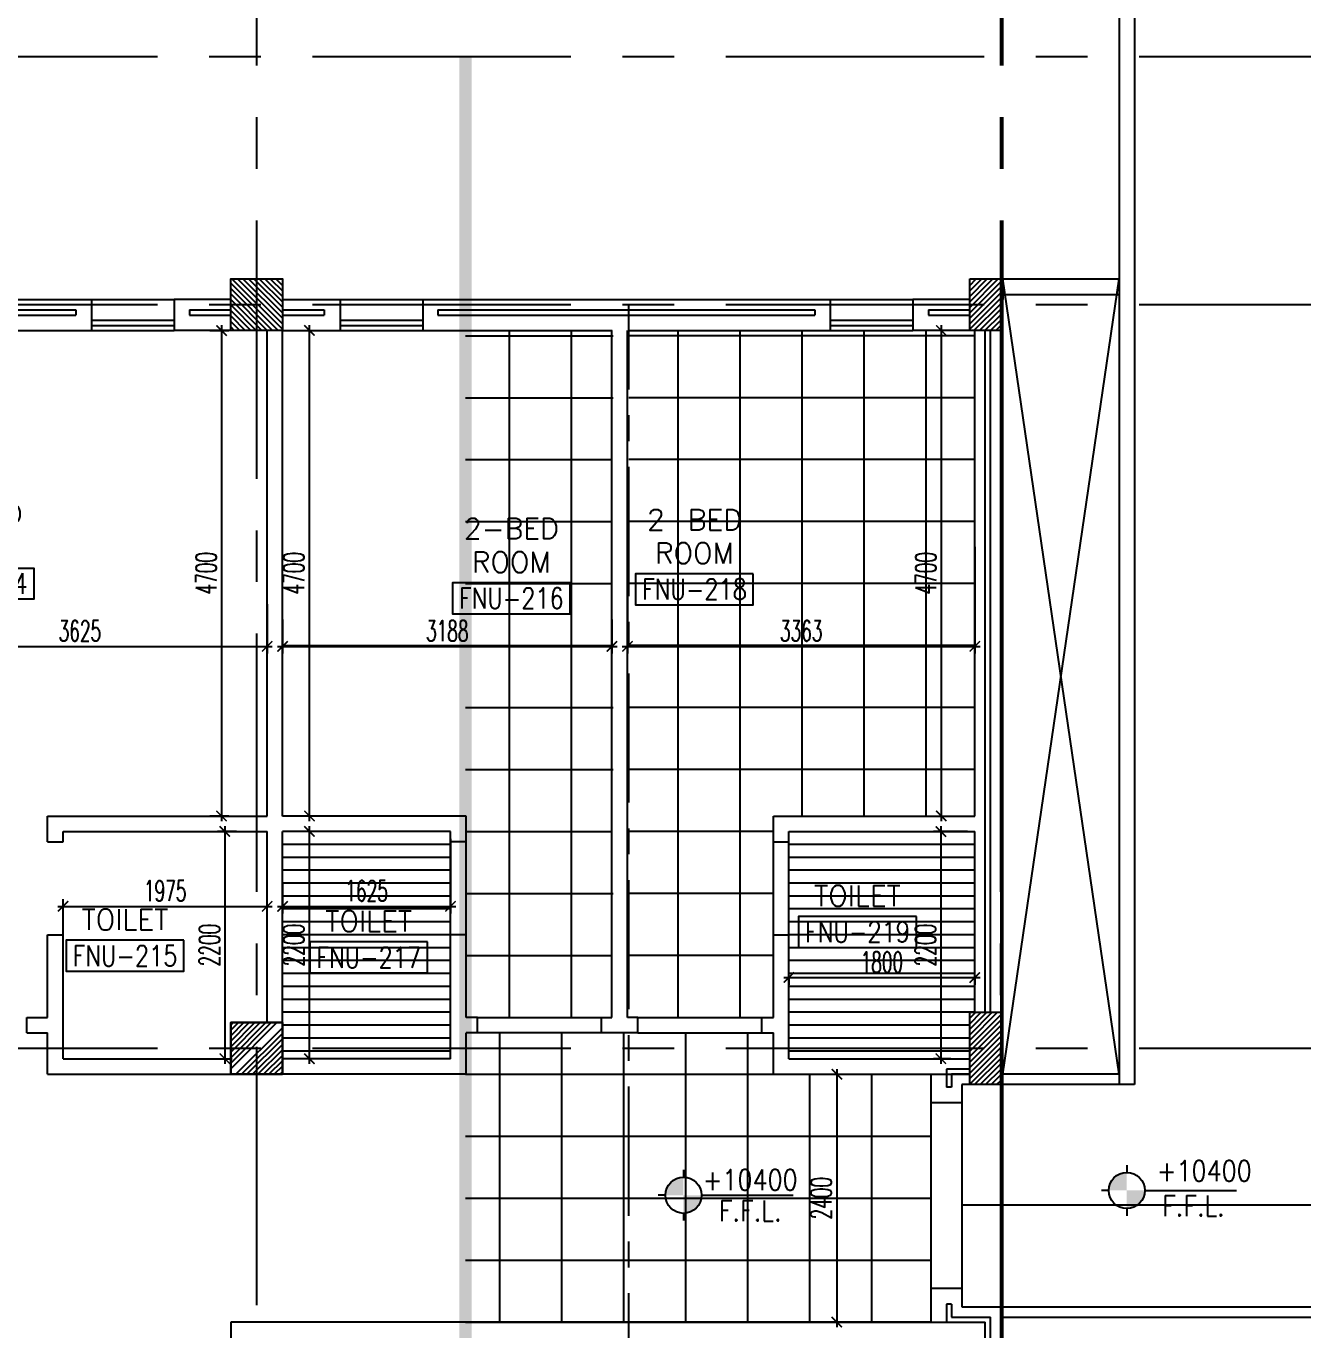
# Model space of a CAD drawing. Extents: x 88852.7 to 88945.7, y 39921.6 to 40001.1.
# Drawn here: x 88883.74 to 88896.1, y 39977.37 to 39990 of the extents above; entities that cross this region are included whole.
import ezdxf
from ezdxf.enums import TextEntityAlignment as Align

# ---------------------------------------------------------------- set-up
doc = ezdxf.new("R2010")
doc.units = 0
doc.header["$MEASUREMENT"] = 0
doc.header["$PDMODE"] = 34
for name, pattern in [('CENTER', [2, 1.25, -0.25, 0.25, -0.25]), ('CENTER2', [1.125, 0.75, -0.125, 0.125, -0.125]), ('CENTERX2', [4, 2.5, -0.5, 0.5, -0.5])]:
    doc.linetypes.add(name, pattern=pattern)
doc.layers.get('0').update_dxf_attribs({"color": 4, "linetype": 'CONTINUOUS'})
doc.layers.get('DEFPOINTS').update_dxf_attribs({"linetype": 'CONTINUOUS'})
for name, color, linetype in [('AX-DIM', 4, 'CONTINUOUS'), ('AXES', 11, 'CENTERX2'), ('AXES1', 11, 'CENTER'), ('CEILING', 4, 'CONTINUOUS'), ('COL', 2, 'CONTINUOUS'), ('DIM', 4, 'CONTINUOUS'), ('EJ', 11, 'CONTINUOUS'), ('ELEV', 2, 'CONTINUOUS'), ('HAT', 11, 'CONTINUOUS'), ('INSUL', 4, 'CONTINUOUS'), ('LEV-PL', 7, 'CONTINUOUS'), ('RM-BOX', 11, 'CONTINUOUS'), ('RM-NAME', 11, 'CONTINUOUS'), ('RM-NO', 11, 'CONTINUOUS'), ('ROOF', 7, 'CONTINUOUS'), ('SHAFT', 4, 'CONTINUOUS'), ('STR', 5, 'CONTINUOUS'), ('WALL', 2, 'CONTINUOUS'), ('WIN', 3, 'CONTINUOUS')]:
    doc.layers.add(name, color=color, linetype=linetype)
doc.styles.add('ROMANS', font='ROMANS.shx', dxfattribs={"width": 0.6})
doc.styles.add('S', font='ROMANS.SHX')
doc.dimstyles.new('DIM-OUT', dxfattribs={"dimscale": 0, "dimtxt": 0.24, "dimasz": 0.08, "dimexe": 0.02, "dimexo": 0.02, "dimgap": 0.05, "dimtad": 1, "dimdec": 0, "dimlfac": 1000, "dimzin": 0, "dimtxsty": 'ROMANS', "dimblk1": 'ARCHTICK', "dimblk2": 'ARCHTICK', "dimsah": 1, "dimcen": 0.01, "dimdle": 0.08, "dimclrd": 4, "dimclre": 4, "dimclrt": 2, "dimazin": 3, "dimtp": 2, "dimtm": 2, "dimtfac": 0.114286, "dimtdec": 0, "dimtix": 1, "dimtmove": 0, "dimatfit": 3, "dimtolj": 1, "dimtzin": 0})
doc.dimstyles.new('STANDARD_IN', dxfattribs={"dimtxt": 0.2, "dimasz": 0.1, "dimexe": 0.07, "dimexo": 0.07, "dimgap": 0.05, "dimtad": 1, "dimdec": 0, "dimlfac": 1000, "dimzin": 0, "dimtxsty": 'ROMANS', "dimblk": 'ARCHTICK', "dimcen": 0.05, "dimdle": 0.05, "dimclrd": 4, "dimclre": 4, "dimclrt": 2, "dimazin": 3, "dimtfac": 1, "dimtdec": 0, "dimtmove": 0, "dimatfit": 3, "dimtolj": 1, "dimtzin": 0})

# ---------------------------------------------------------------- blocks, each defined once
blk = doc.blocks.new('_ARCHTICK')
at = {"color": 0, "linetype": 'BYBLOCK', "const_width": 0.15}
blk.add_lwpolyline([(-0.5, -0.5), (0.5, 0.5)], dxfattribs=at)
blk = doc.blocks.new('*D379')
at = {"layer": 'AX-DIM', "color": 4}
for p, q in [((88860.69, 39999.728), (88935.54, 39999.728)), ((88860.77, 39995.09), (88860.77, 39999.748)), ((88935.46, 39987.57), (88935.46, 39999.748))]:
    blk.add_line(p, q, dxfattribs=at)
at = {"layer": 'DEFPOINTS', "color": 0}
for p in [(88935.46, 39999.728), (88860.77, 39995.07), (88935.46, 39987.55)]:
    blk.add_point(p, dxfattribs=at)
at = {"layer": 'AX-DIM', "color": 4, "xscale": 0.08, "yscale": 0.08, "zscale": 0.08, "rotation": 180}
blk.add_blockref('_ARCHTICK', (88860.77, 39999.728), dxfattribs=at)
at = {"layer": 'AX-DIM', "color": 4, "xscale": 0.08, "yscale": 0.08, "zscale": 0.08}
blk.add_blockref('_ARCHTICK', (88935.46, 39999.728), dxfattribs=at)
at = {"layer": 'AX-DIM', "color": 2, "insert": (88898.115, 39999.898), "char_height": 0.24, "attachment_point": 5, "style": 'ROMANS'}
blk.add_mtext('\\A1;74690', dxfattribs=at)
blk = doc.blocks.new('*D316')
at = {"layer": 'DEFPOINTS', "color": 0, "linetype": 'CONTINUOUS'}
for p in [(88891.12, 39979.85), (88891.12, 39977.45), (88891.584, 39977.45)]:
    blk.add_point(p, dxfattribs=at)
at = {"layer": 'DIM', "color": 4, "linetype": 'CONTINUOUS'}
for p, q in [((88891.584, 39979.9), (88891.584, 39977.4)), ((88891.19, 39979.85), (88891.654, 39979.85)), ((88891.19, 39977.45), (88891.654, 39977.45))]:
    blk.add_line(p, q, dxfattribs=at)
at = {"layer": 'DIM', "color": 4, "linetype": 'CONTINUOUS', "xscale": 0.1, "yscale": 0.1, "zscale": 0.1}
for p, rotation in [((88891.584, 39979.85), 90), ((88891.584, 39977.45), 270)]:
    blk.add_blockref('_ARCHTICK', p, dxfattribs=dict(at, rotation=rotation))
at = {"layer": 'DIM', "color": 2, "linetype": 'CONTINUOUS', "insert": (88891.434, 39978.65), "char_height": 0.2, "attachment_point": 5, "rotation": 90, "style": 'ROMANS'}
blk.add_mtext('\\A1;2400', dxfattribs=at)
blk = doc.blocks.new('*D315')
at = {"layer": 'DEFPOINTS', "color": 0, "linetype": 'CONTINUOUS'}
for p in [(88891.12, 39980.876), (88892.92, 39980.876), (88892.92, 39980.786)]:
    blk.add_point(p, dxfattribs=at)
at = {"layer": 'DIM', "color": 4, "linetype": 'CONTINUOUS'}
for p, q in [((88891.07, 39980.786), (88892.97, 39980.786)), ((88891.12, 39980.806), (88891.12, 39980.716)), ((88892.92, 39980.806), (88892.92, 39980.716))]:
    blk.add_line(p, q, dxfattribs=at)
at = {"layer": 'DIM', "color": 4, "linetype": 'CONTINUOUS', "xscale": 0.1, "yscale": 0.1, "zscale": 0.1, "rotation": 180}
blk.add_blockref('_ARCHTICK', (88891.12, 39980.786), dxfattribs=at)
at = {"layer": 'DIM', "color": 4, "linetype": 'CONTINUOUS', "xscale": 0.1, "yscale": 0.1, "zscale": 0.1}
blk.add_blockref('_ARCHTICK', (88892.92, 39980.786), dxfattribs=at)
at = {"layer": 'DIM', "color": 2, "linetype": 'CONTINUOUS', "insert": (88892.02, 39980.936), "char_height": 0.2, "attachment_point": 5, "style": 'ROMANS'}
blk.add_mtext('\\A1;1800', dxfattribs=at)
blk = doc.blocks.new('*D314')
at = {"layer": 'DEFPOINTS', "color": 0, "linetype": 'CONTINUOUS'}
for p in [(88892.92, 39982.2), (88892.591, 39980), (88892.758, 39980)]:
    blk.add_point(p, dxfattribs=at)
at = {"layer": 'DIM', "color": 4, "linetype": 'CONTINUOUS'}
for p, q in [((88892.85, 39982.2), (88892.521, 39982.2)), ((88892.591, 39982.25), (88892.591, 39979.95)), ((88892.688, 39980), (88892.521, 39980))]:
    blk.add_line(p, q, dxfattribs=at)
at = {"layer": 'DIM', "color": 4, "linetype": 'CONTINUOUS', "xscale": 0.1, "yscale": 0.1, "zscale": 0.1}
for p, rotation in [((88892.591, 39982.2), 90), ((88892.591, 39980), 270)]:
    blk.add_blockref('_ARCHTICK', p, dxfattribs=dict(at, rotation=rotation))
at = {"layer": 'DIM', "color": 2, "linetype": 'CONTINUOUS', "insert": (88892.441, 39981.1), "char_height": 0.2, "attachment_point": 5, "rotation": 90, "style": 'ROMANS'}
blk.add_mtext('\\A1;2200', dxfattribs=at)
blk = doc.blocks.new('*D313')
at = {"layer": 'DEFPOINTS', "color": 0, "linetype": 'CONTINUOUS'}
for p in [(88892.595, 39987.05), (88892.595, 39982.35), (88892.595, 39982.35)]:
    blk.add_point(p, dxfattribs=at)
at = {"layer": 'DIM', "color": 4, "linetype": 'CONTINUOUS'}
blk.add_line((88892.595, 39987.1), (88892.595, 39982.3), dxfattribs=at)
at = {"layer": 'DIM', "color": 4, "linetype": 'CONTINUOUS', "xscale": 0.1, "yscale": 0.1, "zscale": 0.1}
for p, rotation in [((88892.595, 39987.05), 90), ((88892.595, 39982.35), 270)]:
    blk.add_blockref('_ARCHTICK', p, dxfattribs=dict(at, rotation=rotation))
at = {"layer": 'DIM', "color": 2, "linetype": 'CONTINUOUS', "insert": (88892.445, 39984.7), "char_height": 0.2, "attachment_point": 5, "rotation": 90, "style": 'ROMANS'}
blk.add_mtext('\\A1;4700', dxfattribs=at)
blk = doc.blocks.new('*D312')
at = {"layer": 'DEFPOINTS', "color": 0, "linetype": 'CONTINUOUS'}
for p in [(88889.558, 39985.027), (88892.92, 39985.027), (88892.92, 39983.992)]:
    blk.add_point(p, dxfattribs=at)
at = {"layer": 'DIM', "color": 4, "linetype": 'CONTINUOUS'}
for p, q in [((88889.558, 39984.957), (88889.558, 39983.922)), ((88892.92, 39984.957), (88892.92, 39983.922)), ((88889.508, 39983.992), (88892.97, 39983.992))]:
    blk.add_line(p, q, dxfattribs=at)
at = {"layer": 'DIM', "color": 4, "linetype": 'CONTINUOUS', "xscale": 0.1, "yscale": 0.1, "zscale": 0.1, "rotation": 180}
blk.add_blockref('_ARCHTICK', (88889.558, 39983.992), dxfattribs=at)
at = {"layer": 'DIM', "color": 4, "linetype": 'CONTINUOUS', "xscale": 0.1, "yscale": 0.1, "zscale": 0.1}
blk.add_blockref('_ARCHTICK', (88892.92, 39983.992), dxfattribs=at)
at = {"layer": 'DIM', "color": 2, "linetype": 'CONTINUOUS', "insert": (88891.239, 39984.142), "char_height": 0.2, "attachment_point": 5, "style": 'ROMANS'}
blk.add_mtext('\\A1;3363', dxfattribs=at)
blk = doc.blocks.new('*D311')
at = {"layer": 'DEFPOINTS', "color": 0, "linetype": 'CONTINUOUS'}
for p in [(88886.22, 39984.323), (88889.408, 39984.323), (88889.408, 39983.992)]:
    blk.add_point(p, dxfattribs=at)
at = {"layer": 'DIM', "color": 4, "linetype": 'CONTINUOUS'}
for p, q in [((88886.22, 39984.253), (88886.22, 39983.922)), ((88889.408, 39984.253), (88889.408, 39983.922)), ((88886.17, 39983.992), (88889.458, 39983.992))]:
    blk.add_line(p, q, dxfattribs=at)
at = {"layer": 'DIM', "color": 4, "linetype": 'CONTINUOUS', "xscale": 0.1, "yscale": 0.1, "zscale": 0.1, "rotation": 180}
blk.add_blockref('_ARCHTICK', (88886.22, 39983.992), dxfattribs=at)
at = {"layer": 'DIM', "color": 4, "linetype": 'CONTINUOUS', "xscale": 0.1, "yscale": 0.1, "zscale": 0.1}
blk.add_blockref('_ARCHTICK', (88889.408, 39983.992), dxfattribs=at)
at = {"layer": 'DIM', "color": 2, "linetype": 'CONTINUOUS', "insert": (88887.814, 39984.142), "char_height": 0.2, "attachment_point": 5, "style": 'ROMANS'}
blk.add_mtext('\\A1;3188', dxfattribs=at)
blk = doc.blocks.new('*D310')
at = {"layer": 'DEFPOINTS', "color": 0, "linetype": 'CONTINUOUS'}
for p in [(88882.445, 39984.472), (88886.07, 39984.472), (88886.07, 39983.992)]:
    blk.add_point(p, dxfattribs=at)
at = {"layer": 'DIM', "color": 4, "linetype": 'CONTINUOUS'}
for p, q in [((88882.445, 39984.402), (88882.445, 39983.922)), ((88886.07, 39984.402), (88886.07, 39983.922)), ((88882.395, 39983.992), (88886.12, 39983.992))]:
    blk.add_line(p, q, dxfattribs=at)
at = {"layer": 'DIM', "color": 4, "linetype": 'CONTINUOUS', "xscale": 0.1, "yscale": 0.1, "zscale": 0.1, "rotation": 180}
blk.add_blockref('_ARCHTICK', (88882.445, 39983.992), dxfattribs=at)
at = {"layer": 'DIM', "color": 4, "linetype": 'CONTINUOUS', "xscale": 0.1, "yscale": 0.1, "zscale": 0.1}
blk.add_blockref('_ARCHTICK', (88886.07, 39983.992), dxfattribs=at)
at = {"layer": 'DIM', "color": 2, "linetype": 'CONTINUOUS', "insert": (88884.258, 39984.142), "char_height": 0.2, "attachment_point": 5, "style": 'ROMANS'}
blk.add_mtext('\\A1;3625', dxfattribs=at)
blk = doc.blocks.new('*D309')
at = {"layer": 'DEFPOINTS', "color": 0, "linetype": 'CONTINUOUS'}
for p in [(88886.348, 39987.05), (88886.48, 39987.05), (88886.348, 39982.35)]:
    blk.add_point(p, dxfattribs=at)
at = {"layer": 'DIM', "color": 4, "linetype": 'CONTINUOUS'}
for p, q in [((88886.48, 39982.3), (88886.48, 39987.1)), ((88886.418, 39987.05), (88886.55, 39987.05)), ((88886.418, 39982.35), (88886.55, 39982.35))]:
    blk.add_line(p, q, dxfattribs=at)
at = {"layer": 'DIM', "color": 4, "linetype": 'CONTINUOUS', "xscale": 0.1, "yscale": 0.1, "zscale": 0.1}
for p, rotation in [((88886.48, 39987.05), 90), ((88886.48, 39982.35), 270)]:
    blk.add_blockref('_ARCHTICK', p, dxfattribs=dict(at, rotation=rotation))
at = {"layer": 'DIM', "color": 2, "linetype": 'CONTINUOUS', "insert": (88886.33, 39984.7), "char_height": 0.2, "attachment_point": 5, "rotation": 90, "style": 'ROMANS'}
blk.add_mtext('\\A1;4700', dxfattribs=at)
blk = doc.blocks.new('*D308')
at = {"layer": 'DEFPOINTS', "color": 0, "linetype": 'CONTINUOUS'}
for p in [(88886.48, 39982.2), (88886.5, 39982.2), (88886.5, 39980)]:
    blk.add_point(p, dxfattribs=at)
at = {"layer": 'DIM', "color": 4, "linetype": 'CONTINUOUS'}
for p, q in [((88886.43, 39982.2), (88886.41, 39982.2)), ((88886.48, 39979.95), (88886.48, 39982.25)), ((88886.43, 39980), (88886.41, 39980))]:
    blk.add_line(p, q, dxfattribs=at)
at = {"layer": 'DIM', "color": 4, "linetype": 'CONTINUOUS', "xscale": 0.1, "yscale": 0.1, "zscale": 0.1}
for p, rotation in [((88886.48, 39982.2), 90), ((88886.48, 39980), 270)]:
    blk.add_blockref('_ARCHTICK', p, dxfattribs=dict(at, rotation=rotation))
at = {"layer": 'DIM', "color": 2, "linetype": 'CONTINUOUS', "insert": (88886.33, 39981.1), "char_height": 0.2, "attachment_point": 5, "rotation": 90, "style": 'ROMANS'}
blk.add_mtext('\\A1;2200', dxfattribs=at)
blk = doc.blocks.new('*D307')
at = {"layer": 'DEFPOINTS', "color": 0, "linetype": 'CONTINUOUS'}
for p in [(88887.845, 39982.2), (88886.22, 39981.774), (88887.845, 39981.475)]:
    blk.add_point(p, dxfattribs=at)
at = {"layer": 'DIM', "color": 4, "linetype": 'CONTINUOUS'}
for p, q in [((88887.845, 39982.13), (88887.845, 39981.405)), ((88886.22, 39981.704), (88886.22, 39981.405)), ((88886.17, 39981.475), (88887.895, 39981.475))]:
    blk.add_line(p, q, dxfattribs=at)
at = {"layer": 'DIM', "color": 4, "linetype": 'CONTINUOUS', "xscale": 0.1, "yscale": 0.1, "zscale": 0.1, "rotation": 180}
blk.add_blockref('_ARCHTICK', (88886.22, 39981.475), dxfattribs=at)
at = {"layer": 'DIM', "color": 4, "linetype": 'CONTINUOUS', "xscale": 0.1, "yscale": 0.1, "zscale": 0.1}
blk.add_blockref('_ARCHTICK', (88887.845, 39981.475), dxfattribs=at)
at = {"layer": 'DIM', "color": 2, "linetype": 'CONTINUOUS', "insert": (88887.033, 39981.625), "char_height": 0.2, "attachment_point": 5, "style": 'ROMANS'}
blk.add_mtext('\\A1;1625', dxfattribs=at)
blk = doc.blocks.new('*D306')
at = {"layer": 'DEFPOINTS', "color": 0, "linetype": 'CONTINUOUS'}
for p in [(88886.07, 39981.475), (88884.095, 39981.004), (88886.07, 39981.004)]:
    blk.add_point(p, dxfattribs=at)
at = {"layer": 'DIM', "color": 4, "linetype": 'CONTINUOUS'}
for p, q in [((88884.095, 39981.074), (88884.095, 39981.545)), ((88886.07, 39981.074), (88886.07, 39981.545)), ((88884.045, 39981.475), (88886.12, 39981.475))]:
    blk.add_line(p, q, dxfattribs=at)
at = {"layer": 'DIM', "color": 4, "linetype": 'CONTINUOUS', "xscale": 0.1, "yscale": 0.1, "zscale": 0.1, "rotation": 180}
blk.add_blockref('_ARCHTICK', (88884.095, 39981.475), dxfattribs=at)
at = {"layer": 'DIM', "color": 4, "linetype": 'CONTINUOUS', "xscale": 0.1, "yscale": 0.1, "zscale": 0.1}
blk.add_blockref('_ARCHTICK', (88886.07, 39981.475), dxfattribs=at)
at = {"layer": 'DIM', "color": 2, "linetype": 'CONTINUOUS', "insert": (88885.083, 39981.625), "char_height": 0.2, "attachment_point": 5, "style": 'ROMANS'}
blk.add_mtext('\\A1;1975', dxfattribs=at)
blk = doc.blocks.new('*D305')
at = {"layer": 'DEFPOINTS', "color": 0, "linetype": 'CONTINUOUS'}
for p in [(88885.843, 39982.2), (88885.608, 39980), (88885.661, 39980)]:
    blk.add_point(p, dxfattribs=at)
at = {"layer": 'DIM', "color": 4, "linetype": 'CONTINUOUS'}
for p, q in [((88885.773, 39982.2), (88885.591, 39982.2)), ((88885.661, 39982.25), (88885.661, 39979.95)), ((88885.678, 39980), (88885.731, 39980))]:
    blk.add_line(p, q, dxfattribs=at)
at = {"layer": 'DIM', "color": 4, "linetype": 'CONTINUOUS', "xscale": 0.1, "yscale": 0.1, "zscale": 0.1}
for p, rotation in [((88885.661, 39982.2), 90), ((88885.661, 39980), 270)]:
    blk.add_blockref('_ARCHTICK', p, dxfattribs=dict(at, rotation=rotation))
at = {"layer": 'DIM', "color": 2, "linetype": 'CONTINUOUS', "insert": (88885.511, 39981.1), "char_height": 0.2, "attachment_point": 5, "rotation": 90, "style": 'ROMANS'}
blk.add_mtext('\\A1;2200', dxfattribs=at)
blk = doc.blocks.new('*D304')
at = {"layer": 'DEFPOINTS', "color": 0, "linetype": 'CONTINUOUS'}
for p in [(88885.445, 39987.05), (88885.445, 39982.35), (88885.629, 39982.35)]:
    blk.add_point(p, dxfattribs=at)
at = {"layer": 'DIM', "color": 4, "linetype": 'CONTINUOUS'}
for p, q in [((88885.629, 39987.1), (88885.629, 39982.3)), ((88885.515, 39987.05), (88885.699, 39987.05)), ((88885.515, 39982.35), (88885.699, 39982.35))]:
    blk.add_line(p, q, dxfattribs=at)
at = {"layer": 'DIM', "color": 4, "linetype": 'CONTINUOUS', "xscale": 0.1, "yscale": 0.1, "zscale": 0.1}
for p, rotation in [((88885.629, 39987.05), 90), ((88885.629, 39982.35), 270)]:
    blk.add_blockref('_ARCHTICK', p, dxfattribs=dict(at, rotation=rotation))
at = {"layer": 'DIM', "color": 2, "linetype": 'CONTINUOUS', "insert": (88885.479, 39984.7), "char_height": 0.2, "attachment_point": 5, "rotation": 90, "style": 'ROMANS'}
blk.add_mtext('\\A1;4700', dxfattribs=at)
blk = doc.blocks.new('C-300')
at = {"layer": 'HAT', "linetype": 'BYBLOCK', "ltscale": 0.3}
h = blk.add_hatch(dxfattribs=at)
h.set_pattern_fill('ANSI31', color=8, scale=300, style=0)
h.set_pattern_definition([(45, (-258496.182, -82361.005), (-26.5165043, 26.5165043), [])])
h.paths.add_polyline_path([(300, 500), (0, 500), (0, 250), (300, 250)])
h.paths.add_polyline_path([(300, 250), (0, 250), (0, 0), (300, 0)])
at = {"layer": 'COL'}
blk.add_lwpolyline([(0, 500), (300, 500), (300, 0), (0, 0)], close=True, dxfattribs=at)
blk = doc.blocks.new('LEV1')
at = {"layer": 'LEV-PL'}
for p, q in [((0, 245), (0, 175)), ((-175, 0), (-245, 0)), ((175, 0), (1061, 0)), ((0, -175), (0, -245))]:
    blk.add_line(p, q, dxfattribs=at)
at = {"layer": 'LEV-PL', "const_width": 175}
for points in [[(-88, 0, -0.414214), (0, 88, -1)], [(88, 0, -0.414214), (0, -88, -1)]]:
    blk.add_lwpolyline(points, format="xyb", dxfattribs=at)
at = {"layer": 'LEV-PL'}
blk.add_circle((0, 0), 175, dxfattribs=at)
at = {"layer": 'LEV-PL', "color": 4, "style": 'S', "width": 0.85}
for tag, p in [('+0000', (646, 50)), ('F.F.L.', (646, -250))]:
    blk.add_attdef(tag, text='', height=200, dxfattribs=at).set_placement(p, align=Align.CENTER)
blk = doc.blocks.new('C11')
at = {"layer": 'HAT'}
h = blk.add_hatch(dxfattribs=at)
h.set_pattern_fill('ANSI31', color=256, scale=300, style=0)
h.set_pattern_definition([(45, (-248556.182, -75061.005), (-26.5165043, 26.5165043), [])])
h.paths.add_polyline_path([(300, 700), (0, 700), (0, 350), (300, 350)])
h.paths.add_polyline_path([(300, 350), (0, 350), (0, 0), (300, 0)])
at = {"layer": 'COL'}
blk.add_lwpolyline([(300, 700), (300, 0), (0, 0), (0, 700)], close=True, dxfattribs=at)
blk = doc.blocks.new('RM1')
at = {"layer": 'RM-BOX'}
blk.add_lwpolyline([(570, -200), (-570, -200), (-570, -500), (570, -500)], close=True, dxfattribs=at)
at = {"layer": 'RM-NAME', "style": 'ROMANS'}
blk.add_attdef('ROOMNAME1', text='', height=200, dxfattribs=at).set_placement((0, 324), align=Align.MIDDLE)
blk = doc.blocks.new('*X77')
at = {"color": 0}
for p, q in [((203889, 118293), (204345, 118750)), ((203889, 118346), (204292, 118750)), ((203889, 118399), (204239, 118750)), ((203889, 118452), (204186, 118750)), ((203889, 118505), (204133, 118750)), ((203889, 118558), (204080, 118750)), ((203889, 118611), (204027, 118750)), ((203889, 118665), (203974, 118750)), ((203889, 118718), (203921, 118750)), ((203898, 118250), (204389, 118740)), ((203951, 118250), (204389, 118687)), ((204004, 118250), (204389, 118634)), ((204057, 118250), (204389, 118581)), ((204110, 118250), (204389, 118528)), ((204163, 118250), (204389, 118475)), ((204216, 118250), (204389, 118422)), ((204269, 118250), (204389, 118369)), ((204322, 118250), (204389, 118316)), ((204375, 118250), (204389, 118263))]:
    blk.add_line(p, q, dxfattribs=at)
blk = doc.blocks.new('COL50')
at = {"layer": 'COL'}
blk.add_lwpolyline([(-250, 250), (-250, -250), (250, -250), (250, 250)], close=True, dxfattribs=at)
blk = doc.blocks.new('*X27')
at = {"color": 0}
for p, q in [((203889, 169947), (204331, 170390)), ((203889, 170000), (204278, 170390)), ((203889, 170053), (204225, 170390)), ((203889, 170107), (204172, 170390)), ((203889, 170160), (204119, 170390)), ((203889, 170213), (204066, 170390)), ((203889, 170266), (204013, 170390)), ((203889, 170319), (203960, 170390)), ((203889, 170372), (203907, 170390)), ((203937, 169890), (204389, 170341)), ((203990, 169890), (204389, 170288)), ((204043, 169890), (204389, 170235)), ((204096, 169890), (204389, 170182)), ((204149, 169890), (204389, 170129)), ((204202, 169890), (204389, 170076)), ((204255, 169890), (204389, 170023)), ((204308, 169890), (204389, 169970)), ((204361, 169890), (204389, 169917))]:
    blk.add_line(p, q, dxfattribs=at)
blk = doc.blocks.new('*D411')
at = {"layer": 'DEFPOINTS', "color": 0, "linetype": 'CONTINUOUS'}
for p in [(88889.558, 39985.027), (88892.92, 39985.027), (88892.92, 39983.992)]:
    blk.add_point(p, dxfattribs=at)
at = {"layer": 'DIM', "color": 4, "linetype": 'CONTINUOUS'}
for p, q in [((88889.558, 39984.957), (88889.558, 39983.922)), ((88892.92, 39984.957), (88892.92, 39983.922)), ((88889.508, 39983.992), (88892.97, 39983.992))]:
    blk.add_line(p, q, dxfattribs=at)
at = {"layer": 'DIM', "color": 4, "linetype": 'CONTINUOUS', "xscale": 0.1, "yscale": 0.1, "zscale": 0.1, "rotation": 180}
blk.add_blockref('_ARCHTICK', (88889.558, 39983.992), dxfattribs=at)
at = {"layer": 'DIM', "color": 4, "linetype": 'CONTINUOUS', "xscale": 0.1, "yscale": 0.1, "zscale": 0.1}
blk.add_blockref('_ARCHTICK', (88892.92, 39983.992), dxfattribs=at)
at = {"layer": 'DIM', "color": 2, "linetype": 'CONTINUOUS', "insert": (88891.239, 39984.142), "char_height": 0.2, "attachment_point": 5, "style": 'ROMANS'}
blk.add_mtext('\\A1;3363', dxfattribs=at)

msp = doc.modelspace()

# ---------------------------------------------------------------- linework, layer by layer
at = {"linetype": 'CONTINUOUS'}
msp.add_line((88892.7953, 39978.5871), (88903.1853, 39978.587), dxfattribs=at)
at = {"layer": 'AXES'}
for p, q in [((88885.9703, 39921.6153), (88885.9703, 40000.4279)), ((88893.1703, 39921.6153), (88893.1703, 40000.0779)), ((88893.1903, 39921.6153), (88893.1903, 40000.0779)), ((88945.0103, 39989.6996), (88876.9703, 39989.6996)), ((88945.0103, 39987.2996), (88876.9703, 39987.2996)), ((88945.0103, 39980.0996), (88876.9703, 39980.0996))]:
    msp.add_line(p, q, dxfattribs=at)
at = {"layer": 'AXES1'}
msp.add_line((88889.5703, 39928.4796), (88889.5703, 39987.2996), dxfattribs=at)
at = {"layer": 'CEILING', "linetype": 'BYBLOCK', "ltscale": 0.3}
for p, q in [((88887.9892, 39986.9996), (88889.4203, 39986.9996)), ((88888.414, 39987.0496), (88888.414, 39980.3996)), ((88889.014, 39987.0496), (88889.014, 39980.3996)), ((88892.9203, 39986.9996), (88889.5703, 39986.9996)), ((88887.9892, 39986.3996), (88889.4203, 39986.3996)), ((88892.9203, 39986.3996), (88889.5703, 39986.3996)), ((88887.9892, 39985.7996), (88889.4078, 39985.7996)), ((88892.9203, 39985.7996), (88889.5703, 39985.7996)), ((88887.9892, 39985.1996), (88889.4078, 39985.1996)), ((88892.9203, 39985.1996), (88889.5703, 39985.1996)), ((88887.9892, 39984.5996), (88889.4078, 39984.5996)), ((88892.9203, 39984.5996), (88889.5703, 39984.5996)), ((88886.2203, 39983.9996), (88889.4203, 39983.9996)), ((88892.9203, 39983.9996), (88889.5703, 39983.9996)), ((88887.9892, 39983.3996), (88889.4203, 39983.3996)), ((88892.9203, 39983.3996), (88889.5703, 39983.3996)), ((88887.9892, 39982.7996), (88889.4203, 39982.7996)), ((88892.9203, 39982.7996), (88889.5703, 39982.7996)), ((88887.9953, 39982.1996), (88889.4078, 39982.1996)), ((88890.9703, 39982.1996), (88889.5703, 39982.1996)), ((88887.8453, 39982.0746), (88886.2203, 39982.0746)), ((88892.9203, 39982.0746), (88891.1203, 39982.0746)), ((88887.8453, 39981.9496), (88886.2203, 39981.9496)), ((88892.9203, 39981.9496), (88891.1203, 39981.9496)), ((88887.8453, 39981.8246), (88886.2203, 39981.8246)), ((88892.9203, 39981.8246), (88891.1203, 39981.8246)), ((88887.8453, 39981.6996), (88886.2203, 39981.6996)), ((88892.9203, 39981.6996), (88891.1203, 39981.6996)), ((88887.8453, 39981.5746), (88886.2203, 39981.5746)), ((88887.9953, 39981.5996), (88889.4203, 39981.5996)), ((88890.9703, 39981.5996), (88889.5703, 39981.5996)), ((88892.9203, 39981.5746), (88891.1203, 39981.5746)), ((88887.8453, 39981.4496), (88886.2203, 39981.4496)), ((88892.9203, 39981.4496), (88891.1203, 39981.4496)), ((88887.8453, 39981.3246), (88886.2203, 39981.3246)), ((88892.9203, 39981.3246), (88891.1203, 39981.3246)), ((88887.8453, 39981.1996), (88886.2203, 39981.1996)), ((88892.9203, 39981.1996), (88891.1203, 39981.1996)), ((88887.8453, 39981.0746), (88886.2203, 39981.0746)), ((88887.9953, 39980.9996), (88889.4078, 39980.9996)), ((88890.9703, 39980.9996), (88889.5703, 39980.9996)), ((88892.9203, 39981.0746), (88891.1203, 39981.0746)), ((88887.8453, 39980.9496), (88886.2203, 39980.9496)), ((88892.9203, 39980.9496), (88891.1203, 39980.9496)), ((88887.8453, 39980.8246), (88886.2203, 39980.8246)), ((88892.9203, 39980.8246), (88891.1203, 39980.8246)), ((88887.8453, 39980.6996), (88886.2203, 39980.6996)), ((88892.9203, 39980.6996), (88891.1203, 39980.6996)), ((88887.8453, 39980.5746), (88886.2203, 39980.5746)), ((88892.9203, 39980.5746), (88891.1203, 39980.5746)), ((88887.8453, 39980.4496), (88886.2203, 39980.4496)), ((88892.9203, 39980.4496), (88891.1203, 39980.4496)), ((88887.8453, 39980.3246), (88886.2203, 39980.3246)), ((88892.8703, 39980.3246), (88891.1203, 39980.3246)), ((88887.8453, 39980.1996), (88886.2203, 39980.1996)), ((88892.8703, 39980.1996), (88891.1203, 39980.1996)), ((88887.8453, 39980.0746), (88886.2203, 39980.0746)), ((88892.8703, 39980.0746), (88891.1203, 39980.0746)), ((88887.9892, 39979.8496), (88892.8703, 39979.8496)), ((88887.9892, 39979.2496), (88892.4953, 39979.2496)), ((88887.9892, 39978.6496), (88892.4953, 39978.6496)), ((88887.9892, 39978.0496), (88892.4953, 39978.0496)), ((88887.9892, 39977.4496), (88892.9203, 39977.4496))]:
    msp.add_line(p, q, dxfattribs=at)
at = {"layer": 'CEILING', "linetype": 'CONTINUOUS'}
for p, q in [((88890.0453, 39987.0496), (88890.0453, 39980.3996)), ((88890.6453, 39987.0496), (88890.6453, 39980.3996)), ((88891.2453, 39987.0496), (88891.2453, 39982.3496)), ((88891.8453, 39987.0496), (88891.8453, 39982.3496)), ((88892.4453, 39987.0496), (88892.4453, 39982.3496)), ((88888.3203, 39980.2496), (88888.3203, 39977.4496)), ((88888.9203, 39980.2496), (88888.9203, 39977.4496)), ((88889.5203, 39980.2496), (88889.5203, 39977.4496)), ((88890.1203, 39980.2496), (88890.1203, 39977.4496)), ((88890.7203, 39980.2496), (88890.7203, 39977.4496)), ((88891.3203, 39979.8496), (88891.3203, 39977.4496)), ((88891.9203, 39979.8496), (88891.9203, 39977.4496))]:
    msp.add_line(p, q, dxfattribs=at)
at = {"layer": 'COL'}
msp.add_lwpolyline([(88885.7203, 39987.0496), (88885.7203, 39987.5496), (88886.2203, 39987.5496), (88886.2203, 39987.0496)], close=True, dxfattribs=at)
at = {"layer": 'EJ'}
for p, q in [((88893.1703, 39977.5996), (88893.1703, 39979.7496)), ((88893.1903, 39977.5996), (88893.1903, 39979.7496))]:
    msp.add_line(p, q, dxfattribs=at)
at = {"layer": 'ELEV', "linetype": 'CENTER2', "const_width": 0.12}
msp.add_lwpolyline([(88887.9892, 39926.1604), (88887.9892, 39989.6996)], dxfattribs=at)
at = {"layer": 'INSUL'}
for p, q in [((88880.5236, 39987.2496), (88884.2203, 39987.2496)), ((88880.5236, 39987.1996), (88884.2203, 39987.1996)), ((88884.2203, 39987.2496), (88884.2203, 39987.1996)), ((88885.3203, 39987.2496), (88885.7203, 39987.2496)), ((88885.3203, 39987.2496), (88885.3203, 39987.1996)), ((88885.3203, 39987.1996), (88885.7203, 39987.1996)), ((88886.2203, 39987.2496), (88886.6236, 39987.2496)), ((88886.2203, 39987.1996), (88886.6236, 39987.1996)), ((88886.6236, 39987.2496), (88886.6236, 39987.1996)), ((88887.7236, 39987.2496), (88887.7236, 39987.1996)), ((88887.7236, 39987.2496), (88891.3703, 39987.2496)), ((88887.7236, 39987.1996), (88891.3703, 39987.1996)), ((88891.3703, 39987.2496), (88891.3703, 39987.1996)), ((88892.4703, 39987.2496), (88892.4703, 39987.1996)), ((88892.4703, 39987.2496), (88892.8703, 39987.2496)), ((88892.4703, 39987.1996), (88892.8703, 39987.1996)), ((88893.0203, 39980.4496), (88893.0203, 39987.0496)), ((88893.0703, 39980.4496), (88893.0703, 39987.0496)), ((88892.8703, 39979.8996), (88892.6453, 39979.8996)), ((88892.6453, 39979.8996), (88892.6453, 39979.7246)), ((88892.8703, 39979.8496), (88892.6953, 39979.8496)), ((88892.6953, 39979.8496), (88892.6953, 39979.7246)), ((88892.6953, 39979.7246), (88892.6453, 39979.7246)), ((88892.6453, 39977.6246), (88892.6453, 39977.4496)), ((88892.6953, 39977.6246), (88892.6453, 39977.6246)), ((88892.6953, 39977.6246), (88892.6953, 39977.4996)), ((88892.6953, 39977.4996), (88893.0703, 39977.4996)), ((88893.0703, 39975.0496), (88893.0703, 39977.4996)), ((88892.6453, 39977.4496), (88893.0203, 39977.4496)), ((88893.0203, 39975.0496), (88893.0203, 39977.4496))]:
    msp.add_line(p, q, dxfattribs=at)
at = {"layer": 'ROOF'}
for p, q in [((88894.3153, 39994.4246), (88894.3153, 39979.7496)), ((88894.4653, 39994.4246), (88894.4653, 39979.7496)), ((88893.1903, 39987.5496), (88894.3153, 39987.5496)), ((88893.1903, 39987.5496), (88893.1903, 39987.3496)), ((88893.1894, 39987.3996), (88894.3153, 39987.3996)), ((88894.3153, 39979.8496), (88893.1703, 39979.8496)), ((88894.4653, 39979.7496), (88893.1703, 39979.7496)), ((88893.1903, 39977.5996), (88902.8103, 39977.5996)), ((88893.1903, 39966.0496), (88893.1903, 39977.5996)), ((88893.1903, 39977.4996), (88902.8103, 39977.4996))]:
    msp.add_line(p, q, dxfattribs=at)
at = {"layer": 'ROOF', "color": 9}
msp.add_line((88893.1903, 39979.7496), (88893.1903, 39987.3496), dxfattribs=at)
at = {"layer": 'SHAFT'}
for p, q in [((88893.1903, 39979.8496), (88894.3153, 39987.5496)), ((88894.3153, 39979.8496), (88893.1904, 39987.5496))]:
    msp.add_line(p, q, dxfattribs=at)
at = {"layer": 'STR'}
for p, q in [((88893.1903, 39979.7496), (88893.1903, 39979.8496)), ((88893.1903, 39977.4996), (88893.1903, 39977.5996))]:
    msp.add_line(p, q, dxfattribs=at)
at = {"layer": 'WALL'}
for p, q in [((88880.3736, 39987.3496), (88884.3703, 39987.3496)), ((88884.3703, 39987.3496), (88884.3703, 39987.0496)), ((88885.7203, 39987.3496), (88885.1703, 39987.3496)), ((88885.1703, 39987.3496), (88885.1703, 39987.0496)), ((88886.2203, 39987.3496), (88886.7769, 39987.3496)), ((88886.7769, 39987.3496), (88886.7769, 39987.0496)), ((88887.5769, 39987.3496), (88887.5769, 39987.0496)), ((88887.5769, 39987.3496), (88891.5203, 39987.3496)), ((88891.5203, 39987.3496), (88891.5203, 39987.0496)), ((88892.8703, 39987.3496), (88892.3203, 39987.3496)), ((88892.3203, 39987.3496), (88892.3203, 39987.0496)), ((88882.4486, 39987.0496), (88884.3703, 39987.0496)), ((88885.7203, 39987.0496), (88885.1703, 39987.0496)), ((88886.0703, 39982.3496), (88886.0703, 39987.0496)), ((88886.2203, 39987.0496), (88886.7769, 39987.0496)), ((88886.2203, 39982.3496), (88886.2203, 39987.0496)), ((88887.5769, 39987.0496), (88889.4111, 39987.0496)), ((88889.4078, 39980.3996), (88889.4078, 39987.0496)), ((88889.5578, 39980.3996), (88889.5578, 39987.0496)), ((88889.5611, 39987.0496), (88891.5203, 39987.0496)), ((88892.8703, 39987.0496), (88892.3203, 39987.0496)), ((88892.9203, 39982.3496), (88892.9203, 39987.0496)), ((88893.1703, 39981.6996), (88893.1703, 39987.0496)), ((88893.1703, 39987.0496), (88893.1703, 39980.4496)), ((88883.9453, 39982.0996), (88883.9453, 39982.3496)), ((88887.9953, 39982.0996), (88887.9953, 39982.3496)), ((88890.9703, 39982.0996), (88890.9703, 39982.3496)), ((88890.9703, 39982.3496), (88892.9203, 39982.3496)), ((88884.0953, 39982.0996), (88884.0953, 39982.1996)), ((88886.0703, 39980.3496), (88886.0703, 39982.1996)), ((88886.2203, 39980.3496), (88886.2203, 39982.1996)), ((88887.8453, 39982.0996), (88887.8453, 39982.1996)), ((88891.1203, 39982.0996), (88891.1203, 39982.1996)), ((88891.1203, 39982.0996), (88891.1203, 39982.1996)), ((88891.1203, 39982.1996), (88892.9203, 39982.1996)), ((88891.9703, 39982.1996), (88892.9203, 39982.1996)), ((88892.9203, 39980.4496), (88892.9203, 39982.1996)), ((88887.8453, 39979.9996), (88887.8453, 39982.0996)), ((88887.9953, 39980.3996), (88887.9953, 39982.0996)), ((88890.9703, 39980.3996), (88890.9703, 39982.0996)), ((88890.9703, 39982.0996), (88891.1203, 39982.0996)), ((88891.1203, 39979.9996), (88891.1203, 39982.0996)), ((88883.9453, 39980.3996), (88883.9453, 39981.1996)), ((88884.0953, 39979.9996), (88884.0953, 39981.1996)), ((88890.9703, 39981.1996), (88891.1203, 39981.1996)), ((88883.7453, 39980.2496), (88883.7453, 39980.3996)), ((88883.7453, 39980.3996), (88883.9453, 39980.3996)), ((88888.1073, 39980.3996), (88887.9953, 39980.3996)), ((88888.1073, 39980.2496), (88888.1073, 39980.3996)), ((88889.3073, 39980.2496), (88889.3073, 39980.3996)), ((88889.6583, 39980.3996), (88890.9703, 39980.3996)), ((88889.6583, 39980.2496), (88889.6583, 39980.3996)), ((88890.8583, 39980.2496), (88890.8583, 39980.3996)), ((88883.7453, 39980.2496), (88883.9453, 39980.2496)), ((88883.9453, 39979.8496), (88883.9453, 39980.2496)), ((88888.1073, 39980.2496), (88887.9953, 39980.2496)), ((88887.9953, 39979.8496), (88887.9953, 39980.2496)), ((88889.6583, 39980.2496), (88890.9703, 39980.2496)), ((88890.9703, 39979.8496), (88890.9703, 39980.2496)), ((88891.1203, 39979.9996), (88892.8736, 39979.9996)), ((88893.1703, 39979.8996), (88893.1703, 39979.7496)), ((88883.9453, 39979.8496), (88885.7203, 39979.8496)), ((88887.9953, 39979.8496), (88886.2203, 39979.8496)), ((88890.9703, 39979.8496), (88892.4953, 39979.8496)), ((88892.4953, 39979.8496), (88892.4953, 39979.5746)), ((88892.7953, 39979.7496), (88892.7953, 39979.5746)), ((88893.1703, 39979.7496), (88892.7953, 39979.7496)), ((88892.7953, 39979.5746), (88892.4953, 39979.5746)), ((88892.4953, 39979.5746), (88892.4953, 39977.4496)), ((88892.7952, 39979.5746), (88892.7953, 39977.5996)), ((88892.7953, 39977.7746), (88892.4953, 39977.7746)), ((88892.7953, 39977.5996), (88893.1703, 39977.5996)), ((88893.1703, 39974.8996), (88893.1703, 39977.5996)), ((88885.7203, 39977.4496), (88885.7203, 39976.2604)), ((88892.4953, 39977.4496), (88885.7203, 39977.4496))]:
    msp.add_line(p, q, dxfattribs=at)
at = {"layer": 'WALL', "linetype": 'BYBLOCK'}
for p, q in [((88883.9453, 39982.3496), (88886.0703, 39982.3496)), ((88887.9953, 39982.3496), (88886.2203, 39982.3496)), ((88884.0953, 39982.1996), (88886.0703, 39982.1996)), ((88887.8453, 39982.1996), (88886.2203, 39982.1996)), ((88883.9453, 39982.0996), (88884.0953, 39982.0996)), ((88887.9953, 39982.0996), (88887.8453, 39982.0996)), ((88883.9453, 39981.1996), (88884.0953, 39981.1996)), ((88887.9953, 39981.1996), (88887.8453, 39981.1996)), ((88888.1073, 39980.3996), (88889.4078, 39980.3996)), ((88889.6583, 39980.3996), (88889.5578, 39980.3996)), ((88889.6583, 39980.2496), (88888.1073, 39980.2496)), ((88884.0953, 39979.9996), (88885.7203, 39979.9996)), ((88887.8453, 39979.9996), (88886.2203, 39979.9996)), ((88885.7203, 39977.4496), (88885.7203, 39975.3496))]:
    msp.add_line(p, q, dxfattribs=at)
at = {"layer": 'WIN'}
for p, q in [((88884.3703, 39987.3496), (88885.1703, 39987.3496)), ((88886.7769, 39987.3496), (88887.5769, 39987.3496)), ((88891.5203, 39987.3496), (88892.3203, 39987.3496)), ((88884.3703, 39987.1496), (88885.1703, 39987.1496)), ((88884.3703, 39987.0996), (88885.1703, 39987.0996)), ((88886.7769, 39987.1496), (88887.5769, 39987.1496)), ((88886.7769, 39987.0996), (88887.5769, 39987.0996)), ((88891.5203, 39987.1496), (88892.3203, 39987.1496)), ((88891.5203, 39987.0996), (88892.3203, 39987.0996)), ((88884.3703, 39987.0496), (88885.1703, 39987.0496)), ((88886.7769, 39987.0496), (88887.5769, 39987.0496)), ((88891.5203, 39987.0496), (88892.3203, 39987.0496))]:
    msp.add_line(p, q, dxfattribs=at)

# ---------------------------------------------------------------- block references
at = {"layer": 'COL', "color": 6, "linetype": 'BYBLOCK', "ltscale": 0.3, "xscale": 0.001, "yscale": 0.001, "zscale": 0.001}
msp.add_blockref('C-300', (88892.8703, 39987.0496), dxfattribs=at)
at = {"layer": 'COL', "xscale": 0.001, "yscale": 0.001, "zscale": 0.001}
for name, p in [('C11', (88892.8703, 39979.7496)), ('COL50', (88885.9703, 39980.0996))]:
    msp.add_blockref(name, p, dxfattribs=at)
at = {"layer": 'COL', "xscale": -0.001, "yscale": 0.001, "zscale": 0.001, "rotation": 180}
msp.add_blockref('COL50', (88885.9703, 39980.0996), dxfattribs=at)
msp.add_blockref('COL50', (88885.9703, 39980.0996), dxfattribs=at)
at = {"layer": 'HAT', "xscale": -0.001, "yscale": 0.001, "zscale": 0.001, "rotation": 180}
msp.add_blockref('*X77', (88681.8317, 40105.7993), dxfattribs=at)
at = {"layer": 'HAT', "xscale": 0.001, "yscale": 0.001, "zscale": 0.001}
msp.add_blockref('*X27', (88681.8317, 39809.9598), dxfattribs=at)
at = {"layer": 'LEV-PL'}
ref = msp.add_blockref('LEV1', (88894.3903, 39978.7246), dxfattribs=dict(at, xscale=0.001, yscale=0.001, zscale=0.001))
ref.add_attrib('F.F.L.', 'F.F.L.', dxfattribs={"color": 4, "height": 0.2, "style": 'S', "width": 0.85}).set_placement((88895.0364, 39978.4746), align=Align.CENTER)
ref.add_attrib('+0000', '+10400', dxfattribs={"color": 4, "height": 0.2, "style": 'S', "width": 0.85}).set_placement((88895.141, 39978.8149), align=Align.CENTER)
at = {"layer": 'LEV-PL', "xscale": 0.001, "yscale": 0.001, "zscale": 0.001}
msp.add_blockref('LEV1', (88890.0999, 39978.678), dxfattribs=at).add_auto_attribs({'F.F.L.': 'F.F.L.', '+0000': '+10400'})
at = {"layer": 'RM-NO'}
ref = msp.add_blockref('RM1', (88883.2428, 39984.9503), dxfattribs=dict(at, xscale=-0.001, yscale=0.001, zscale=0.001))
ref.add_attrib('ROOMNO', 'FNU-214', dxfattribs={"height": 0.2, "style": 'ROMANS', "width": 0.8}).set_placement((88883.2428, 39984.6003), align=Align.MIDDLE)
ref.add_attrib('ROOMNAME2', 'ROOM', dxfattribs={"layer": 'RM-NAME', "height": 0.2, "style": 'ROMANS'}).set_placement((88883.2428, 39984.9503), align=Align.MIDDLE)
ref.add_attrib('ROOMNAME1', '2-BED', dxfattribs={"layer": 'RM-NAME', "height": 0.2, "style": 'ROMANS'}).set_placement((88883.2428, 39985.2741), align=Align.MIDDLE)
ref = msp.add_blockref('RM1', (88890.2059, 39984.8946), dxfattribs=dict(at, xscale=0.001, yscale=0.001, zscale=0.001))
ref.add_attrib('ROOMNO', 'FNU-218', dxfattribs={"height": 0.2, "style": 'ROMANS', "width": 0.8}).set_placement((88890.2059, 39984.5446), align=Align.MIDDLE)
ref.add_attrib('ROOMNAME2', 'ROOM', dxfattribs={"layer": 'RM-NAME', "height": 0.2, "style": 'ROMANS'}).set_placement((88890.2059, 39984.8946), align=Align.MIDDLE)
ref.add_attrib('ROOMNAME1', '2-BED', dxfattribs={"layer": 'RM-NAME', "height": 0.2, "style": 'ROMANS'}).set_placement((88890.2059, 39985.2184), align=Align.MIDDLE)
ref = msp.add_blockref('RM1', (88888.4334, 39984.8082), dxfattribs=dict(at, xscale=0.001, yscale=0.001, zscale=0.001))
ref.add_attrib('ROOMNO', 'FNU-216', dxfattribs={"height": 0.2, "style": 'ROMANS', "width": 0.8}).set_placement((88888.4334, 39984.4582), align=Align.MIDDLE)
ref.add_attrib('ROOMNAME2', 'ROOM', dxfattribs={"layer": 'RM-NAME', "height": 0.2, "style": 'ROMANS'}).set_placement((88888.4334, 39984.8082), align=Align.MIDDLE)
ref.add_attrib('ROOMNAME1', '2-BED', dxfattribs={"layer": 'RM-NAME', "height": 0.2, "style": 'ROMANS'}).set_placement((88888.4334, 39985.132), align=Align.MIDDLE)
ref = msp.add_blockref('RM1', (88891.7838, 39981.5774), dxfattribs=dict(at, xscale=0.001, yscale=0.001, zscale=0.001))
ref.add_attrib('ROOMNO', 'FNU-219', dxfattribs={"height": 0.2, "style": 'ROMANS', "width": 0.8}).set_placement((88891.7838, 39981.2274), align=Align.MIDDLE)
ref.add_attrib('ROOMNAME2', 'TOILET', dxfattribs={"layer": 'RM-NAME', "height": 0.2, "style": 'ROMANS'}).set_placement((88891.7838, 39981.5774), align=Align.MIDDLE)
ref = msp.add_blockref('RM1', (88884.6944, 39981.3463), dxfattribs=dict(at, xscale=0.001, yscale=0.001, zscale=0.001))
ref.add_attrib('ROOMNO', 'FNU-215', dxfattribs={"height": 0.2, "style": 'ROMANS', "width": 0.8}).set_placement((88884.6944, 39980.9963), align=Align.MIDDLE)
ref.add_attrib('ROOMNAME2', 'TOILET', dxfattribs={"layer": 'RM-NAME', "height": 0.2, "style": 'ROMANS'}).set_placement((88884.6944, 39981.3463), align=Align.MIDDLE)
ref = msp.add_blockref('RM1', (88887.0526, 39981.3309), dxfattribs=dict(at, xscale=0.001, yscale=0.001, zscale=0.001))
ref.add_attrib('ROOMNO', 'FNU-217', dxfattribs={"height": 0.2, "style": 'ROMANS', "width": 0.8}).set_placement((88887.0526, 39980.9809), align=Align.MIDDLE)
ref.add_attrib('ROOMNAME2', 'TOILET', dxfattribs={"layer": 'RM-NAME', "height": 0.2, "style": 'ROMANS'}).set_placement((88887.0526, 39981.3309), align=Align.MIDDLE)

# ---------------------------------------------------------------- dimensions: what is measured, and where the dimension line sits
at = {"layer": 'AX-DIM'}
dim = msp.add_linear_dim(base=(88935.4603, 39999.7279), p1=(88860.7703, 39995.0699), p2=(88935.4603, 39987.5496), dimstyle='DIM-OUT', override={"dimscale": 1}, dxfattribs=at)
dim.commit()
dim.dimension.update_dxf_attribs({"geometry": '*D379', "text_midpoint": (88898.1153, 39999.8979)})
at = {"layer": 'DIM', "color": 0, "linetype": 'CONTINUOUS'}
for base, p1, p2, picture, middle in [((88885.6289, 39982.3496), (88885.4453, 39987.0496), (88885.4453, 39982.3496), '*D304', (88885.4789, 39984.6996)), ((88886.4796, 39987.0496), (88886.3483, 39982.3496), (88886.3483, 39987.0496), '*D309', (88886.3296, 39984.6996)), ((88892.5953, 39982.3496), (88892.5953, 39987.0496), (88892.5953, 39982.3496), '*D313', (88892.4453, 39984.6996)), ((88885.661, 39979.9996), (88885.8428, 39982.1996), (88885.6076, 39979.9996), '*D305', (88885.511, 39981.0996)), ((88886.4796, 39982.1996), (88886.5004, 39979.9996), (88886.5004, 39982.1996), '*D308', (88886.3296, 39981.0996)), ((88892.5909, 39979.9996), (88892.9203, 39982.1996), (88892.758, 39979.9996), '*D314', (88892.4409, 39981.0996)), ((88891.5842, 39977.4496), (88891.1203, 39979.8496), (88891.1203, 39977.4496), '*D316', (88891.4342, 39978.6496))]:
    dim = msp.add_linear_dim(base=base, p1=p1, p2=p2, angle=90, dimstyle='STANDARD_IN', dxfattribs=at)
    dim.commit()
    dim.dimension.update_dxf_attribs({"geometry": picture, "text_midpoint": middle})
for base, p1, p2, picture, middle in [((88892.9202584497, 39983.9924690458), (88889.5577584498, 39985.0269079303), (88892.9202584497, 39985.0269079303), '*D312', (88891.2390084497, 39984.1424690458)), ((88892.9202584497, 39983.9924690458), (88889.5577584498, 39985.0269079303), (88892.9202584497, 39985.0269079303), '*D411', (88891.2390084497, 39984.1424690458)), ((88886.0703, 39983.9925), (88882.4453, 39984.4719), (88886.0703, 39984.4719), '*D310', (88884.2578, 39984.1425)), ((88889.4077584497, 39983.9924690458), (88886.2202584497, 39984.3229377508), (88889.4077584497, 39984.3229377508), '*D311', (88887.8140084497, 39984.1424690458)), ((88887.8453, 39981.4745), (88886.2203, 39981.7737), (88887.8453, 39982.1996), '*D307', (88887.0328, 39981.6245)), ((88886.0703, 39981.4745), (88884.0953, 39981.0043), (88886.0703, 39981.0043), '*D306', (88885.0828, 39981.6245)), ((88892.9203, 39980.7856), (88891.1203, 39980.8761), (88892.9203, 39980.8761), '*D315', (88892.0203, 39980.9356))]:
    dim = msp.add_linear_dim(base=base, p1=p1, p2=p2, dimstyle='STANDARD_IN', dxfattribs=at)
    dim.commit()
    dim.dimension.update_dxf_attribs({"geometry": picture, "text_midpoint": middle})

doc.saveas('drawing.dxf')
